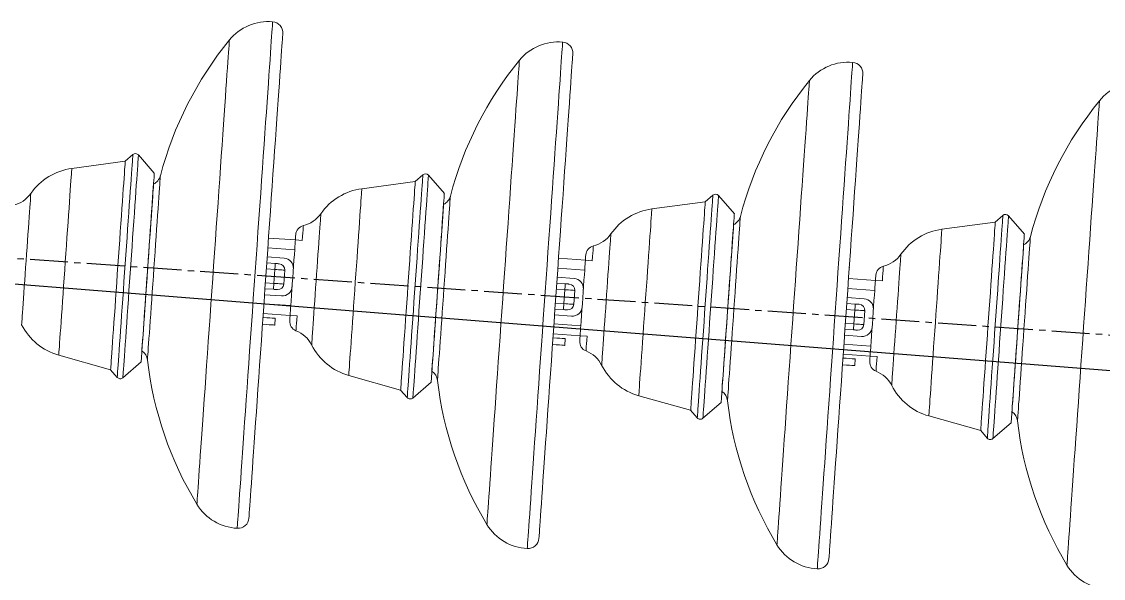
# Model space of a CAD drawing. Header units: millimetres. Extents: x 1587714 to 3094800, y -694377 to -413614.
# Drawn here: x 2058116 to 2058659, y -551107 to -550827 of the extents above; entities that cross this region are included whole.
import ezdxf

# ---------------------------------------------------------------- set-up
doc = ezdxf.new("R2010")
doc.units = ezdxf.units.MM
doc.linetypes.add('CENTER2', pattern=[28.575, 19.05, -3.175, 3.175, -3.175])
doc.layers.add('0_EJES', color=1, linetype='CENTER2')
doc.layers.add('M0_EQUIPOS', color=7, linetype='Continuous')

# ---------------------------------------------------------------- blocks, each defined once
blk = doc.blocks.new('poste doble terminal TM1')
at = {"layer": '0_EJES'}
blk.add_line((248, 7833), (1435.12, 7749.99), dxfattribs=at)
at = {"layer": 'M0_EQUIPOS', "color": 160, "linetype": 'Continuous', "lineweight": 15}
for p, q in [((784.22, 7851.73), (780.39, 7848.4)), ((795, 7842.37), (787.04, 7851.53)), ((780.39, 7848.4), (753.58, 7844.78)), ((929.86, 7841.54), (926.03, 7838.22)), ((940.65, 7832.18), (932.68, 7841.35)), ((926.03, 7838.22), (899.22, 7834.6)), ((1075.5, 7831.36), (1071.68, 7828.03)), ((1086.29, 7822), (1078.33, 7831.16)), ((1071.68, 7828.03), (1044.86, 7824.41)), ((1217.32, 7817.85), (1190.51, 7814.23)), ((1221.15, 7821.17), (1217.32, 7817.85)), ((1231.94, 7811.81), (1223.97, 7820.98)), ((852.72, 7814.8), (852.7, 7814.8)), ((852.72, 7814.8), (852.75, 7815.5)), ((852.35, 7809.81), (865.84, 7808.87)), ((869.32, 7808.62), (865.84, 7808.87)), ((865.49, 7803.88), (852, 7804.82)), ((865.49, 7803.88), (865.32, 7801.52)), ((998.36, 7804.61), (998.35, 7804.61)), ((998.36, 7804.61), (998.39, 7805.31)), ((851.48, 7797.32), (855.74, 7797.02)), ((851.69, 7800.31), (860.19, 7799.71)), ((998, 7799.63), (1011.48, 7798.68)), ((1014.97, 7798.44), (1011.48, 7798.68)), ((855.53, 7794.03), (851.27, 7794.32)), ((855.53, 7794.03), (855.04, 7787.04)), ((860.52, 7793.68), (860.03, 7786.69)), ((997.33, 7790.12), (1005.83, 7789.53)), ((1011.13, 7793.7), (997.65, 7794.64)), ((1011.13, 7793.7), (1010.97, 7791.33)), ((1144.01, 7794.43), (1143.99, 7794.43)), ((1144.01, 7794.43), (1144.04, 7795.13)), ((850.78, 7787.34), (855.04, 7787.04)), ((997.12, 7787.13), (1001.38, 7786.83)), ((1143.64, 7789.44), (1157.13, 7788.5)), ((1160.61, 7788.26), (1157.13, 7788.5)), ((850.36, 7781.36), (858.86, 7780.76)), ((854.83, 7784.05), (850.57, 7784.35)), ((1001.17, 7783.84), (996.91, 7784.14)), ((1001.17, 7783.84), (1000.68, 7776.86)), ((1006.16, 7783.49), (1005.67, 7776.51)), ((1142.98, 7779.94), (1151.48, 7779.35)), ((1156.78, 7783.51), (1143.29, 7784.45)), ((1156.78, 7783.51), (1156.61, 7781.15)), ((850.05, 7776.84), (863.53, 7775.9)), ((863.53, 7775.9), (863.7, 7778.26)), ((1000.48, 7773.87), (996.22, 7774.16)), ((996.43, 7777.16), (1000.68, 7776.86)), ((1146.82, 7773.66), (1142.56, 7773.96)), ((1142.77, 7776.95), (1147.03, 7776.65)), ((863.18, 7770.91), (849.7, 7771.85)), ((855.49, 7766.08), (855.72, 7769.48)), ((863.18, 7770.91), (866.67, 7770.67)), ((996.01, 7771.17), (1004.51, 7770.58)), ((1146.82, 7773.66), (1146.33, 7766.67)), ((1151.8, 7773.31), (1151.32, 7766.33)), ((995.69, 7766.66), (1009.18, 7765.71)), ((1009.18, 7765.71), (1009.34, 7768.08)), ((1146.12, 7763.68), (1141.86, 7763.98)), ((1142.07, 7766.97), (1146.33, 7766.67)), ((1008.83, 7760.73), (995.34, 7761.67)), ((1001.13, 7755.9), (1001.37, 7759.29)), ((1008.83, 7760.73), (1012.31, 7760.48)), ((1141.65, 7760.99), (1150.15, 7760.39)), ((1154.82, 7755.53), (1154.99, 7757.89)), ((1141.34, 7756.47), (1154.82, 7755.53)), ((747.02, 7750.97), (773.06, 7743.66)), ((779.21, 7739.63), (788.38, 7747.6)), ((1154.47, 7750.54), (1140.99, 7751.49)), ((1146.77, 7745.71), (1147.01, 7749.11)), ((1154.47, 7750.54), (1157.96, 7750.3)), ((773.06, 7743.66), (776.39, 7739.83)), ((892.66, 7740.78), (918.71, 7733.47)), ((924.86, 7729.45), (934.02, 7737.41)), ((918.71, 7733.47), (922.04, 7729.64)), ((1038.3, 7730.6), (1064.35, 7723.29)), ((1070.5, 7719.26), (1079.66, 7727.23)), ((1064.35, 7723.29), (1067.68, 7719.46)), ((1183.95, 7720.42), (1210, 7713.1)), ((1216.15, 7709.08), (1225.31, 7717.04)), ((1210, 7713.1), (1213.32, 7709.28))]:
    blk.add_line(p, q, dxfattribs=at)
at = {"layer": 'M0_EQUIPOS', "color": 160, "linetype": 'Continuous', "lineweight": 15, "flags": 128}
for points in [[(836.64, 7664.01), (836.65, 7664.19), (836.69, 7664.72), (836.75, 7665.61), (836.84, 7666.84), (836.95, 7668.42), (837.08, 7670.35), (837.24, 7672.6), (837.42, 7675.19), (837.63, 7678.11), (837.85, 7681.34), (838.1, 7684.87), (838.37, 7688.7), (838.66, 7692.82), (838.96, 7697.21), (839.29, 7701.87), (839.63, 7706.77), (839.99, 7711.91), (840.37, 7717.27), (840.76, 7722.83), (841.16, 7728.59), (841.57, 7734.52), (842, 7740.61), (842.43, 7746.84), (842.88, 7753.19), (843.33, 7759.65), (843.79, 7766.19), (844.25, 7772.81), (844.72, 7779.48), (845.18, 7786.18), (845.65, 7792.9), (846.12, 7799.61), (846.59, 7806.29), (847.06, 7812.94), (847.52, 7819.52), (847.97, 7826.03), (848.42, 7832.43), (848.86, 7838.73), (849.29, 7844.89), (849.71, 7850.9), (850.12, 7856.75), (850.52, 7862.41), (850.9, 7867.87), (851.26, 7873.12), (851.62, 7878.14), (851.95, 7882.92), (852.27, 7887.45), (852.56, 7891.7), (852.84, 7895.68), (853.1, 7899.36), (853.34, 7902.75), (853.55, 7905.82), (853.74, 7908.57), (853.91, 7911), (854.06, 7913.09), (854.18, 7914.84), (854.28, 7916.25), (854.35, 7917.31), (854.4, 7918.02), (854.43, 7918.37), (854.43, 7918.42)], [(842.51, 7669.12), (842.53, 7669.3), (842.56, 7669.83), (842.63, 7670.72), (842.71, 7671.96), (842.82, 7673.55), (842.96, 7675.49), (843.12, 7677.76), (843.3, 7680.37), (843.51, 7683.3), (843.73, 7686.54), (843.98, 7690.09), (844.25, 7693.94), (844.54, 7698.07), (844.85, 7702.47), (845.17, 7707.13), (845.52, 7712.04), (845.87, 7717.17), (846.25, 7722.53), (846.64, 7728.08), (847.04, 7733.82), (847.45, 7739.73), (847.87, 7745.78), (848.31, 7751.97), (848.75, 7758.27), (849.2, 7764.67), (849.65, 7771.14), (850.1, 7777.67), (850.56, 7784.24), (851.03, 7790.83), (851.49, 7797.42), (851.95, 7803.99), (852.4, 7810.52), (852.85, 7817), (853.3, 7823.39), (853.74, 7829.7), (854.18, 7835.88), (854.6, 7841.94), (855.01, 7847.84), (855.41, 7853.58), (855.8, 7859.14), (856.18, 7864.49), (856.54, 7869.63), (856.88, 7874.54), (857.2, 7879.2), (857.51, 7883.6), (857.8, 7887.73), (858.07, 7891.57), (858.32, 7895.12), (858.54, 7898.37), (858.75, 7901.3), (858.93, 7903.9), (859.09, 7906.18), (859.23, 7908.11), (859.34, 7909.7), (859.42, 7910.94), (859.49, 7911.83), (859.52, 7912.37), (859.54, 7912.55)], [(816.4, 7676.06), (816.41, 7676.23), (816.44, 7676.76), (816.51, 7677.65), (816.59, 7678.88), (816.7, 7680.46), (816.84, 7682.37), (816.99, 7684.63), (817.18, 7687.21), (817.38, 7690.11), (817.6, 7693.33), (817.85, 7696.84), (818.11, 7700.65), (818.4, 7704.73), (818.71, 7709.09), (819.03, 7713.69), (819.37, 7718.54), (819.72, 7723.61), (820.09, 7728.89), (820.47, 7734.37), (820.87, 7740.02), (821.27, 7745.84), (821.69, 7751.79), (822.12, 7757.87), (822.55, 7764.05), (822.99, 7770.32), (823.43, 7776.66), (823.88, 7783.05), (824.33, 7789.47), (824.78, 7795.9), (825.22, 7802.31), (825.67, 7808.7), (826.11, 7815.04), (826.55, 7821.31), (826.99, 7827.5), (827.41, 7833.58), (827.83, 7839.53), (828.23, 7845.35), (828.63, 7851), (829.01, 7856.47), (829.38, 7861.76), (829.74, 7866.83), (830.07, 7871.67), (830.4, 7876.28), (830.7, 7880.63), (830.99, 7884.72), (831.25, 7888.53), (831.5, 7892.04), (831.72, 7895.25), (831.93, 7898.16), (832.11, 7900.74), (832.26, 7902.99), (832.4, 7904.91), (832.51, 7906.49), (832.59, 7907.72), (832.66, 7908.6), (832.69, 7909.13), (832.71, 7909.31), (832.71, 7909.31)], [(982.29, 7653.83), (982.3, 7654.01), (982.34, 7654.54), (982.4, 7655.42), (982.48, 7656.66), (982.59, 7658.24), (982.73, 7660.16), (982.89, 7662.42), (983.07, 7665.01), (983.27, 7667.92), (983.5, 7671.15), (983.75, 7674.69), (984.01, 7678.52), (984.3, 7682.64), (984.61, 7687.03), (984.93, 7691.68), (985.28, 7696.59), (985.64, 7701.72), (986.01, 7707.08), (986.4, 7712.65), (986.8, 7718.4), (987.22, 7724.33), (987.64, 7730.42), (988.08, 7736.65), (988.52, 7743), (988.97, 7749.46), (989.43, 7756.01), (989.89, 7762.63), (990.36, 7769.3), (990.83, 7776), (991.3, 7782.71), (991.77, 7789.42), (992.24, 7796.11), (992.7, 7802.75), (993.16, 7809.34), (993.62, 7815.84), (994.06, 7822.25), (994.5, 7828.54), (994.93, 7834.7), (995.35, 7840.72), (995.76, 7846.56), (996.16, 7852.22), (996.54, 7857.69), (996.91, 7862.94), (997.26, 7867.96), (997.59, 7872.74), (997.91, 7877.26), (998.21, 7881.52), (998.49, 7885.5), (998.74, 7889.18), (998.98, 7892.56), (999.2, 7895.64), (999.39, 7898.39), (999.56, 7900.81), (999.7, 7902.91), (999.83, 7904.66), (999.92, 7906.07), (1000, 7907.13), (1000.05, 7907.83), (1000.07, 7908.19), (1000.08, 7908.23)], [(962.04, 7665.87), (962.05, 7666.05), (962.09, 7666.58), (962.15, 7667.46), (962.24, 7668.69), (962.35, 7670.27), (962.48, 7672.19), (962.64, 7674.44), (962.82, 7677.03), (963.02, 7679.93), (963.25, 7683.14), (963.49, 7686.66), (963.76, 7690.46), (964.05, 7694.55), (964.35, 7698.9), (964.67, 7703.51), (965.01, 7708.36), (965.37, 7713.43), (965.73, 7718.71), (966.12, 7724.19), (966.51, 7729.84), (966.92, 7735.65), (967.34, 7741.61), (967.76, 7747.68), (968.19, 7753.87), (968.63, 7760.14), (969.07, 7766.48), (969.52, 7772.87), (969.97, 7779.29), (970.42, 7785.71), (970.87, 7792.13), (971.32, 7798.52), (971.76, 7804.86), (972.2, 7811.13), (972.63, 7817.31), (973.05, 7823.39), (973.47, 7829.35), (973.88, 7835.16), (974.27, 7840.81), (974.66, 7846.29), (975.02, 7851.57), (975.38, 7856.64), (975.72, 7861.49), (976.04, 7866.1), (976.35, 7870.45), (976.63, 7874.54), (976.9, 7878.34), (977.14, 7881.86), (977.37, 7885.07), (977.57, 7887.97), (977.75, 7890.55), (977.91, 7892.81), (978.04, 7894.73), (978.15, 7896.3), (978.24, 7897.54), (978.3, 7898.42), (978.34, 7898.95), (978.35, 7899.13), (978.35, 7899.13)], [(988.16, 7658.93), (988.17, 7659.11), (988.21, 7659.65), (988.27, 7660.54), (988.36, 7661.78), (988.47, 7663.37), (988.6, 7665.3), (988.76, 7667.58), (988.94, 7670.18), (989.15, 7673.11), (989.38, 7676.36), (989.62, 7679.91), (989.89, 7683.75), (990.18, 7687.88), (990.49, 7692.28), (990.82, 7696.94), (991.16, 7701.85), (991.52, 7706.99), (991.89, 7712.34), (992.28, 7717.9), (992.68, 7723.64), (993.1, 7729.54), (993.52, 7735.6), (993.95, 7741.78), (994.39, 7748.09), (994.84, 7754.48), (995.29, 7760.96), (995.75, 7767.49), (996.21, 7774.06), (996.67, 7780.65), (997.13, 7787.24), (997.59, 7793.81), (998.05, 7800.34), (998.5, 7806.81), (998.95, 7813.21), (999.39, 7819.51), (999.82, 7825.7), (1000.24, 7831.75), (1000.66, 7837.66), (1001.06, 7843.4), (1001.45, 7848.95), (1001.82, 7854.31), (1002.18, 7859.44), (1002.52, 7864.35), (1002.85, 7869.01), (1003.16, 7873.41), (1003.45, 7877.54), (1003.71, 7881.39), (1003.96, 7884.94), (1004.19, 7888.18), (1004.39, 7891.11), (1004.58, 7893.72), (1004.74, 7895.99), (1004.87, 7897.93), (1004.98, 7899.52), (1005.07, 7900.76), (1005.13, 7901.65), (1005.17, 7902.18), (1005.18, 7902.36)], [(1127.93, 7643.65), (1127.94, 7643.82), (1127.98, 7644.35), (1128.04, 7645.24), (1128.13, 7646.47), (1128.24, 7648.05), (1128.37, 7649.98), (1128.53, 7652.24), (1128.71, 7654.83), (1128.92, 7657.74), (1129.14, 7660.97), (1129.39, 7664.5), (1129.66, 7668.34), (1129.95, 7672.45), (1130.25, 7676.84), (1130.58, 7681.5), (1130.92, 7686.4), (1131.28, 7691.54), (1131.65, 7696.9), (1132.04, 7702.46), (1132.45, 7708.22), (1132.86, 7714.15), (1133.29, 7720.24), (1133.72, 7726.47), (1134.17, 7732.82), (1134.62, 7739.28), (1135.08, 7745.83), (1135.54, 7752.44), (1136.01, 7759.11), (1136.47, 7765.81), (1136.94, 7772.53), (1137.41, 7779.24), (1137.88, 7785.92), (1138.34, 7792.57), (1138.81, 7799.15), (1139.26, 7805.66), (1139.71, 7812.07), (1140.15, 7818.36), (1140.58, 7824.52), (1141, 7830.53), (1141.41, 7836.38), (1141.8, 7842.04), (1142.19, 7847.5), (1142.55, 7852.75), (1142.9, 7857.78), (1143.24, 7862.56), (1143.55, 7867.08), (1143.85, 7871.33), (1144.13, 7875.31), (1144.39, 7879), (1144.62, 7882.38), (1144.84, 7885.45), (1145.03, 7888.2), (1145.2, 7890.63), (1145.35, 7892.72), (1145.47, 7894.47), (1145.57, 7895.88), (1145.64, 7896.94), (1145.69, 7897.65), (1145.72, 7898), (1145.72, 7898.05)], [(1107.68, 7655.69), (1107.7, 7655.86), (1107.73, 7656.39), (1107.8, 7657.28), (1107.88, 7658.51), (1107.99, 7660.09), (1108.13, 7662.01), (1108.28, 7664.26), (1108.46, 7666.84), (1108.67, 7669.74), (1108.89, 7672.96), (1109.14, 7676.47), (1109.4, 7680.28), (1109.69, 7684.37), (1109.99, 7688.72), (1110.32, 7693.32), (1110.65, 7698.17), (1111.01, 7703.24), (1111.38, 7708.53), (1111.76, 7714), (1112.16, 7719.65), (1112.56, 7725.47), (1112.98, 7731.42), (1113.4, 7737.5), (1113.84, 7743.68), (1114.28, 7749.96), (1114.72, 7756.3), (1115.17, 7762.68), (1115.61, 7769.1), (1116.06, 7775.53), (1116.51, 7781.95), (1116.96, 7788.33), (1117.4, 7794.67), (1117.84, 7800.95), (1118.27, 7807.13), (1118.7, 7813.21), (1119.12, 7819.16), (1119.52, 7824.98), (1119.92, 7830.63), (1120.3, 7836.1), (1120.67, 7841.39), (1121.02, 7846.46), (1121.36, 7851.3), (1121.69, 7855.91), (1121.99, 7860.26), (1122.28, 7864.35), (1122.54, 7868.16), (1122.79, 7871.67), (1123.01, 7874.89), (1123.21, 7877.79), (1123.4, 7880.37), (1123.55, 7882.62), (1123.69, 7884.54), (1123.8, 7886.12), (1123.88, 7887.35), (1123.95, 7888.23), (1123.98, 7888.77), (1123.99, 7888.94), (1123.99, 7888.94)], [(1133.8, 7648.75), (1133.82, 7648.93), (1133.85, 7649.46), (1133.91, 7650.35), (1134, 7651.59), (1134.11, 7653.19), (1134.25, 7655.12), (1134.41, 7657.39), (1134.59, 7660), (1134.79, 7662.93), (1135.02, 7666.17), (1135.27, 7669.72), (1135.54, 7673.57), (1135.83, 7677.7), (1136.13, 7682.1), (1136.46, 7686.76), (1136.8, 7691.67), (1137.16, 7696.8), (1137.54, 7702.16), (1137.93, 7707.71), (1138.33, 7713.45), (1138.74, 7719.36), (1139.16, 7725.41), (1139.6, 7731.6), (1140.04, 7737.9), (1140.48, 7744.3), (1140.94, 7750.77), (1141.39, 7757.3), (1141.85, 7763.87), (1142.31, 7770.46), (1142.77, 7777.05), (1143.23, 7783.62), (1143.69, 7790.15), (1144.14, 7796.63), (1144.59, 7803.03), (1145.03, 7809.33), (1145.46, 7815.51), (1145.89, 7821.57), (1146.3, 7827.48), (1146.7, 7833.21), (1147.09, 7838.77), (1147.46, 7844.12), (1147.82, 7849.26), (1148.17, 7854.17), (1148.49, 7858.83), (1148.8, 7863.23), (1149.09, 7867.36), (1149.36, 7871.21), (1149.61, 7874.76), (1149.83, 7878), (1150.04, 7880.93), (1150.22, 7883.53), (1150.38, 7885.81), (1150.51, 7887.74), (1150.63, 7889.33), (1150.71, 7890.57), (1150.77, 7891.46), (1150.81, 7892), (1150.82, 7892.18)], [(1253.33, 7645.5), (1253.34, 7645.68), (1253.38, 7646.21), (1253.44, 7647.09), (1253.53, 7648.33), (1253.64, 7649.9), (1253.77, 7651.82), (1253.93, 7654.08), (1254.11, 7656.66), (1254.31, 7659.56), (1254.54, 7662.77), (1254.78, 7666.29), (1255.05, 7670.09), (1255.33, 7674.18), (1255.64, 7678.53), (1255.96, 7683.14), (1256.3, 7687.99), (1256.65, 7693.06), (1257.02, 7698.34), (1257.41, 7703.82), (1257.8, 7709.47), (1258.21, 7715.28), (1258.62, 7721.24), (1259.05, 7727.31), (1259.48, 7733.5), (1259.92, 7739.77), (1260.36, 7746.11), (1260.81, 7752.5), (1261.26, 7758.92), (1261.71, 7765.34), (1262.16, 7771.76), (1262.6, 7778.15), (1263.05, 7784.49), (1263.49, 7790.76), (1263.92, 7796.95), (1264.34, 7803.02), (1264.76, 7808.98), (1265.17, 7814.79), (1265.56, 7820.44), (1265.94, 7825.92), (1266.31, 7831.2), (1266.67, 7836.27), (1267.01, 7841.12), (1267.33, 7845.73), (1267.63, 7850.08), (1267.92, 7854.17), (1268.19, 7857.97), (1268.43, 7861.49), (1268.66, 7864.7), (1268.86, 7867.6), (1269.04, 7870.19), (1269.2, 7872.44), (1269.33, 7874.36), (1269.44, 7875.94), (1269.53, 7877.17), (1269.59, 7878.05), (1269.63, 7878.58), (1269.64, 7878.76), (1269.64, 7878.76)], [(776.39, 7739.83), (776.4, 7740.01), (776.44, 7740.53), (776.5, 7741.41), (776.59, 7742.64), (776.7, 7744.19), (776.83, 7746.08), (776.98, 7748.28), (777.16, 7750.78), (777.35, 7753.56), (777.56, 7756.61), (777.8, 7759.91), (778.04, 7763.43), (778.3, 7767.16), (778.58, 7771.07), (778.86, 7775.14), (779.15, 7779.34), (779.45, 7783.64), (779.76, 7788.02), (780.07, 7792.44), (780.38, 7796.89), (780.69, 7801.33), (781, 7805.74), (781.3, 7810.08), (781.6, 7814.33), (781.89, 7818.47), (782.17, 7822.46), (782.44, 7826.28), (782.69, 7829.91), (782.93, 7833.33), (783.15, 7836.5), (783.36, 7839.42), (783.54, 7842.06), (783.7, 7844.42), (783.85, 7846.46), (783.97, 7848.18), (784.06, 7849.57), (784.14, 7850.62), (784.19, 7851.33), (784.21, 7851.68), (784.22, 7851.73)], [(779.21, 7739.63), (779.22, 7739.81), (779.26, 7740.34), (779.32, 7741.22), (779.41, 7742.44), (779.52, 7744), (779.65, 7745.88), (779.8, 7748.08), (779.98, 7750.58), (780.17, 7753.36), (780.39, 7756.41), (780.62, 7759.71), (780.86, 7763.24), (781.12, 7766.97), (781.4, 7770.88), (781.68, 7774.94), (781.98, 7779.14), (782.28, 7783.44), (782.58, 7787.82), (782.89, 7792.24), (783.2, 7796.69), (783.51, 7801.13), (783.82, 7805.54), (784.12, 7809.88), (784.42, 7814.13), (784.71, 7818.27), (784.99, 7822.26), (785.26, 7826.08), (785.51, 7829.71), (785.75, 7833.13), (785.97, 7836.3), (786.18, 7839.22), (786.36, 7841.87), (786.53, 7844.22), (786.67, 7846.26), (786.79, 7847.98), (786.89, 7849.38), (786.96, 7850.43), (787.01, 7851.13), (787.03, 7851.49), (787.04, 7851.53)], [(747.02, 7750.97), (747.03, 7751.15), (747.06, 7751.68), (747.13, 7752.57), (747.21, 7753.8), (747.32, 7755.36), (747.45, 7757.25), (747.61, 7759.45), (747.78, 7761.94), (747.98, 7764.71), (748.19, 7767.72), (748.41, 7770.97), (748.66, 7774.42), (748.91, 7778.05), (749.17, 7781.83), (749.45, 7785.74), (749.73, 7789.73), (750.01, 7793.79), (750.3, 7797.88), (750.58, 7801.96), (750.86, 7806.02), (751.14, 7810.02), (751.42, 7813.92), (751.68, 7817.7), (751.94, 7821.33), (752.18, 7824.78), (752.4, 7828.03), (752.61, 7831.04), (752.81, 7833.81), (752.98, 7836.3), (753.14, 7838.5), (753.27, 7840.39), (753.38, 7841.95), (753.46, 7843.19), (753.53, 7844.07), (753.56, 7844.6), (753.58, 7844.78), (753.58, 7844.78)], [(773.06, 7743.66), (773.08, 7743.83), (773.11, 7744.37), (773.18, 7745.26), (773.26, 7746.49), (773.37, 7748.07), (773.51, 7749.97), (773.66, 7752.18), (773.84, 7754.7), (774.03, 7757.5), (774.25, 7760.56), (774.48, 7763.86), (774.72, 7767.38), (774.98, 7771.1), (775.26, 7774.99), (775.54, 7779.02), (775.83, 7783.17), (776.12, 7787.41), (776.42, 7791.7), (776.73, 7796.03), (777.03, 7800.35), (777.33, 7804.65), (777.63, 7808.88), (777.92, 7813.03), (778.2, 7817.07), (778.47, 7820.95), (778.73, 7824.67), (778.98, 7828.2), (779.21, 7831.5), (779.42, 7834.56), (779.62, 7837.36), (779.79, 7839.87), (779.95, 7842.09), (780.08, 7843.99), (780.19, 7845.56), (780.28, 7846.8), (780.34, 7847.69), (780.38, 7848.22), (780.39, 7848.4)], [(788.38, 7747.6), (788.39, 7747.77), (788.43, 7748.3), (788.49, 7749.17), (788.57, 7750.38), (788.68, 7751.92), (788.81, 7753.78), (788.96, 7755.94), (789.13, 7758.39), (789.32, 7761.12), (789.53, 7764.09), (789.75, 7767.29), (789.99, 7770.7), (790.24, 7774.29), (790.5, 7778.03), (790.77, 7781.9), (791.05, 7785.86), (791.33, 7789.89), (791.62, 7793.96), (791.9, 7798.04), (792.19, 7802.09), (792.47, 7806.09), (792.74, 7810.01), (793.01, 7813.82), (793.26, 7817.49), (793.51, 7820.99), (793.74, 7824.3), (793.96, 7827.39), (794.16, 7830.24), (794.34, 7832.83), (794.5, 7835.14), (794.64, 7837.16), (794.76, 7838.86), (794.85, 7840.23), (794.93, 7841.27), (794.98, 7841.97), (795, 7842.32), (795, 7842.37)], [(791.55, 7748.46), (791.57, 7748.64), (791.6, 7749.17), (791.66, 7750.04), (791.75, 7751.26), (791.86, 7752.8), (791.99, 7754.67), (792.14, 7756.84), (792.31, 7759.3), (792.5, 7762.02), (792.71, 7765), (792.93, 7768.21), (793.17, 7771.61), (793.42, 7775.2), (793.68, 7778.93), (793.95, 7782.78), (794.23, 7786.72), (794.51, 7790.73), (794.79, 7794.76), (795.07, 7798.8), (795.35, 7802.8), (795.63, 7806.75), (795.9, 7810.6), (796.16, 7814.33), (796.41, 7817.91), (796.65, 7821.32), (796.87, 7824.53), (797.08, 7827.5), (797.27, 7830.23), (797.44, 7832.69), (797.59, 7834.86), (797.72, 7836.73), (797.83, 7838.27), (797.92, 7839.49), (797.98, 7840.36), (798.02, 7840.89), (798.03, 7841.07)], [(922.04, 7729.64), (922.05, 7729.82), (922.08, 7730.35), (922.15, 7731.23), (922.23, 7732.45), (922.34, 7734.01), (922.47, 7735.89), (922.63, 7738.09), (922.8, 7740.59), (923, 7743.38), (923.21, 7746.43), (923.44, 7749.72), (923.69, 7753.25), (923.95, 7756.98), (924.22, 7760.89), (924.5, 7764.96), (924.8, 7769.15), (925.1, 7773.45), (925.4, 7777.83), (925.71, 7782.26), (926.03, 7786.71), (926.34, 7791.15), (926.64, 7795.55), (926.95, 7799.9), (927.24, 7804.15), (927.53, 7808.28), (927.81, 7812.27), (928.08, 7816.1), (928.33, 7819.73), (928.57, 7823.14), (928.8, 7826.32), (929, 7829.24), (929.18, 7831.88), (929.35, 7834.23), (929.49, 7836.27), (929.61, 7838), (929.71, 7839.39), (929.78, 7840.44), (929.83, 7841.14), (929.86, 7841.5), (929.86, 7841.54)], [(924.86, 7729.45), (924.87, 7729.62), (924.91, 7730.15), (924.97, 7731.03), (925.05, 7732.25), (925.16, 7733.81), (925.29, 7735.7), (925.45, 7737.9), (925.62, 7740.4), (925.82, 7743.18), (926.03, 7746.23), (926.26, 7749.53), (926.51, 7753.05), (926.77, 7756.78), (927.04, 7760.69), (927.33, 7764.76), (927.62, 7768.95), (927.92, 7773.26), (928.23, 7777.63), (928.54, 7782.06), (928.85, 7786.51), (929.16, 7790.95), (929.47, 7795.35), (929.77, 7799.7), (930.07, 7803.95), (930.36, 7808.09), (930.63, 7812.08), (930.9, 7815.9), (931.16, 7819.53), (931.39, 7822.94), (931.62, 7826.12), (931.82, 7829.04), (932.01, 7831.68), (932.17, 7834.03), (932.31, 7836.08), (932.43, 7837.8), (932.53, 7839.19), (932.6, 7840.24), (932.65, 7840.95), (932.68, 7841.3), (932.68, 7841.35)], [(788.76, 7753.08), (788.77, 7753.26), (788.81, 7753.79), (788.87, 7754.68), (788.96, 7755.91), (789.07, 7757.47), (789.2, 7759.36), (789.35, 7761.54), (789.53, 7764.01), (789.72, 7766.75), (789.93, 7769.73), (790.15, 7772.92), (790.38, 7776.3), (790.63, 7779.84), (790.89, 7783.51), (791.15, 7787.28), (791.42, 7791.12), (791.69, 7794.98), (791.96, 7798.85), (792.23, 7802.68), (792.49, 7806.45), (792.75, 7810.12), (793, 7813.66), (793.23, 7817.04), (793.46, 7820.23), (793.67, 7823.21), (793.86, 7825.95), (794.03, 7828.42), (794.18, 7830.61), (794.31, 7832.49), (794.42, 7834.05), (794.51, 7835.28), (794.57, 7836.17), (794.61, 7836.7), (794.62, 7836.88), (794.62, 7836.88)], [(892.66, 7740.78), (892.67, 7740.96), (892.71, 7741.5), (892.77, 7742.38), (892.86, 7743.61), (892.97, 7745.18), (893.1, 7747.07), (893.25, 7749.27), (893.43, 7751.76), (893.62, 7754.52), (893.83, 7757.54), (894.06, 7760.79), (894.3, 7764.24), (894.55, 7767.87), (894.82, 7771.65), (895.09, 7775.55), (895.37, 7779.55), (895.65, 7783.6), (895.94, 7787.69), (896.23, 7791.78), (896.51, 7795.84), (896.79, 7799.83), (897.06, 7803.73), (897.33, 7807.51), (897.58, 7811.15), (897.82, 7814.6), (898.05, 7817.84), (898.26, 7820.86), (898.45, 7823.62), (898.63, 7826.12), (898.78, 7828.31), (898.91, 7830.2), (899.02, 7831.77), (899.11, 7833), (899.17, 7833.89), (899.21, 7834.42), (899.22, 7834.6), (899.22, 7834.6)], [(918.71, 7733.47), (918.72, 7733.65), (918.76, 7734.19), (918.82, 7735.07), (918.91, 7736.31), (919.02, 7737.88), (919.15, 7739.78), (919.3, 7742), (919.48, 7744.51), (919.68, 7747.31), (919.89, 7750.37), (920.12, 7753.68), (920.37, 7757.2), (920.63, 7760.92), (920.9, 7764.81), (921.18, 7768.84), (921.47, 7772.99), (921.77, 7777.22), (922.07, 7781.52), (922.37, 7785.84), (922.67, 7790.17), (922.97, 7794.46), (923.27, 7798.7), (923.56, 7802.85), (923.84, 7806.88), (924.11, 7810.77), (924.37, 7814.49), (924.62, 7818.01), (924.85, 7821.31), (925.06, 7824.37), (925.26, 7827.17), (925.44, 7829.69), (925.59, 7831.9), (925.72, 7833.8), (925.83, 7835.38), (925.92, 7836.61), (925.98, 7837.5), (926.02, 7838.04), (926.03, 7838.22)], [(728.37, 7766.28), (728.38, 7766.46), (728.42, 7766.98), (728.48, 7767.84), (728.56, 7769.04), (728.67, 7770.56), (728.8, 7772.38), (728.94, 7774.49), (729.11, 7776.85), (729.29, 7779.46), (729.49, 7782.28), (729.7, 7785.27), (729.92, 7788.42), (730.15, 7791.68), (730.38, 7795.02), (730.62, 7798.4), (730.85, 7801.79), (731.09, 7805.16), (731.32, 7808.46), (731.54, 7811.67), (731.76, 7814.74), (731.96, 7817.65), (732.15, 7820.37), (732.33, 7822.86), (732.48, 7825.1), (732.62, 7827.07), (732.74, 7828.74), (732.83, 7830.1), (732.9, 7831.13), (732.95, 7831.82), (732.98, 7832.17), (732.98, 7832.22)], [(934.02, 7737.41), (934.03, 7737.59), (934.07, 7738.11), (934.13, 7738.98), (934.21, 7740.19), (934.32, 7741.73), (934.45, 7743.59), (934.6, 7745.76), (934.78, 7748.21), (934.97, 7750.93), (935.17, 7753.91), (935.4, 7757.11), (935.64, 7760.52), (935.89, 7764.11), (936.15, 7767.85), (936.42, 7771.71), (936.7, 7775.68), (936.98, 7779.71), (937.26, 7783.78), (937.55, 7787.85), (937.83, 7791.91), (938.11, 7795.91), (938.38, 7799.83), (938.65, 7803.63), (938.91, 7807.3), (939.15, 7810.8), (939.38, 7814.11), (939.6, 7817.2), (939.8, 7820.06), (939.98, 7822.65), (940.14, 7824.96), (940.28, 7826.97), (940.4, 7828.67), (940.5, 7830.05), (940.57, 7831.09), (940.62, 7831.79), (940.64, 7832.14), (940.65, 7832.18)], [(937.2, 7738.28), (937.21, 7738.46), (937.25, 7738.98), (937.31, 7739.86), (937.39, 7741.07), (937.5, 7742.62), (937.63, 7744.48), (937.78, 7746.65), (937.95, 7749.11), (938.15, 7751.84), (938.35, 7754.82), (938.58, 7758.02), (938.82, 7761.43), (939.07, 7765.01), (939.33, 7768.74), (939.6, 7772.6), (939.87, 7776.54), (940.15, 7780.54), (940.43, 7784.58), (940.72, 7788.62), (941, 7792.62), (941.27, 7796.56), (941.54, 7800.42), (941.8, 7804.15), (942.05, 7807.73), (942.29, 7811.14), (942.52, 7814.34), (942.72, 7817.32), (942.92, 7820.05), (943.09, 7822.51), (943.24, 7824.68), (943.37, 7826.54), (943.48, 7828.09), (943.56, 7829.3), (943.62, 7830.18), (943.66, 7830.71), (943.67, 7830.88)], [(1067.68, 7719.46), (1067.69, 7719.64), (1067.73, 7720.17), (1067.79, 7721.04), (1067.88, 7722.27), (1067.98, 7723.83), (1068.12, 7725.71), (1068.27, 7727.91), (1068.45, 7730.41), (1068.64, 7733.19), (1068.85, 7736.24), (1069.08, 7739.54), (1069.33, 7743.06), (1069.59, 7746.79), (1069.86, 7750.7), (1070.15, 7754.77), (1070.44, 7758.97), (1070.74, 7763.27), (1071.05, 7767.65), (1071.36, 7772.07), (1071.67, 7776.52), (1071.98, 7780.96), (1072.29, 7785.37), (1072.59, 7789.71), (1072.89, 7793.96), (1073.18, 7798.1), (1073.46, 7802.09), (1073.72, 7805.91), (1073.98, 7809.54), (1074.22, 7812.96), (1074.44, 7816.13), (1074.64, 7819.05), (1074.83, 7821.7), (1074.99, 7824.05), (1075.14, 7826.09), (1075.26, 7827.81), (1075.35, 7829.2), (1075.43, 7830.26), (1075.48, 7830.96), (1075.5, 7831.31), (1075.5, 7831.36)], [(1070.5, 7719.26), (1070.51, 7719.44), (1070.55, 7719.97), (1070.61, 7720.85), (1070.7, 7722.07), (1070.81, 7723.63), (1070.94, 7725.51), (1071.09, 7727.71), (1071.27, 7730.21), (1071.46, 7732.99), (1071.67, 7736.04), (1071.91, 7739.34), (1072.15, 7742.87), (1072.41, 7746.6), (1072.69, 7750.51), (1072.97, 7754.57), (1073.26, 7758.77), (1073.56, 7763.07), (1073.87, 7767.45), (1074.18, 7771.88), (1074.49, 7776.32), (1074.8, 7780.76), (1075.11, 7785.17), (1075.41, 7789.51), (1075.71, 7793.77), (1076, 7797.9), (1076.28, 7801.89), (1076.55, 7805.71), (1076.8, 7809.35), (1077.04, 7812.76), (1077.26, 7815.94), (1077.47, 7818.86), (1077.65, 7821.5), (1077.81, 7823.85), (1077.96, 7825.89), (1078.08, 7827.62), (1078.18, 7829.01), (1078.25, 7830.06), (1078.3, 7830.76), (1078.32, 7831.12), (1078.33, 7831.16)], [(934.41, 7742.89), (934.42, 7743.07), (934.46, 7743.61), (934.52, 7744.49), (934.6, 7745.72), (934.71, 7747.29), (934.84, 7749.17), (935, 7751.36), (935.17, 7753.83), (935.36, 7756.57), (935.57, 7759.55), (935.79, 7762.74), (936.03, 7766.12), (936.28, 7769.66), (936.53, 7773.33), (936.8, 7777.1), (937.07, 7780.93), (937.34, 7784.8), (937.61, 7788.66), (937.87, 7792.5), (938.14, 7796.26), (938.39, 7799.93), (938.64, 7803.47), (938.88, 7806.86), (939.1, 7810.05), (939.31, 7813.03), (939.5, 7815.76), (939.67, 7818.24), (939.83, 7820.42), (939.96, 7822.31), (940.07, 7823.87), (940.15, 7825.1), (940.22, 7825.99), (940.25, 7826.52), (940.27, 7826.7), (940.27, 7826.7)], [(1038.3, 7730.6), (1038.32, 7730.78), (1038.35, 7731.31), (1038.42, 7732.2), (1038.5, 7733.43), (1038.61, 7734.99), (1038.74, 7736.88), (1038.9, 7739.08), (1039.07, 7741.57), (1039.26, 7744.34), (1039.48, 7747.36), (1039.7, 7750.6), (1039.94, 7754.05), (1040.2, 7757.68), (1040.46, 7761.46), (1040.73, 7765.37), (1041.01, 7769.36), (1041.3, 7773.42), (1041.58, 7777.51), (1041.87, 7781.59), (1042.15, 7785.65), (1042.43, 7789.65), (1042.71, 7793.55), (1042.97, 7797.33), (1043.22, 7800.96), (1043.47, 7804.41), (1043.69, 7807.66), (1043.9, 7810.68), (1044.1, 7813.44), (1044.27, 7815.93), (1044.42, 7818.13), (1044.56, 7820.02), (1044.67, 7821.59), (1044.75, 7822.82), (1044.81, 7823.7), (1044.85, 7824.24), (1044.86, 7824.41), (1044.86, 7824.41)], [(1064.35, 7723.29), (1064.37, 7723.47), (1064.4, 7724), (1064.46, 7724.89), (1064.55, 7726.12), (1064.66, 7727.7), (1064.79, 7729.6), (1064.95, 7731.82), (1065.12, 7734.33), (1065.32, 7737.13), (1065.53, 7740.19), (1065.77, 7743.49), (1066.01, 7747.01), (1066.27, 7750.73), (1066.54, 7754.62), (1066.83, 7758.65), (1067.12, 7762.8), (1067.41, 7767.04), (1067.71, 7771.33), (1068.01, 7775.66), (1068.32, 7779.98), (1068.62, 7784.28), (1068.91, 7788.52), (1069.2, 7792.66), (1069.49, 7796.7), (1069.76, 7800.59), (1070.02, 7804.3), (1070.26, 7807.83), (1070.5, 7811.13), (1070.71, 7814.19), (1070.9, 7816.99), (1071.08, 7819.5), (1071.24, 7821.72), (1071.37, 7823.62), (1071.48, 7825.19), (1071.57, 7826.43), (1071.63, 7827.32), (1071.66, 7827.85), (1071.68, 7828.03)], [(874.01, 7756.1), (874.03, 7756.27), (874.06, 7756.79), (874.12, 7757.66), (874.21, 7758.86), (874.31, 7760.37), (874.44, 7762.19), (874.59, 7764.3), (874.75, 7766.67), (874.94, 7769.28), (875.13, 7772.09), (875.34, 7775.09), (875.56, 7778.23), (875.79, 7781.49), (876.02, 7784.83), (876.26, 7788.21), (876.5, 7791.61), (876.73, 7794.97), (876.96, 7798.28), (877.19, 7801.48), (877.4, 7804.56), (877.61, 7807.47), (877.8, 7810.18), (877.97, 7812.67), (878.13, 7814.91), (878.26, 7816.88), (878.38, 7818.55), (878.48, 7819.91), (878.55, 7820.94), (878.6, 7821.64), (878.62, 7821.99), (878.62, 7822.03)], [(1079.66, 7727.23), (1079.68, 7727.4), (1079.71, 7727.93), (1079.77, 7728.8), (1079.86, 7730.01), (1079.97, 7731.55), (1080.1, 7733.41), (1080.25, 7735.57), (1080.42, 7738.02), (1080.61, 7740.75), (1080.82, 7743.72), (1081.04, 7746.93), (1081.28, 7750.33), (1081.53, 7753.92), (1081.79, 7757.66), (1082.06, 7761.53), (1082.34, 7765.49), (1082.62, 7769.52), (1082.91, 7773.59), (1083.19, 7777.67), (1083.48, 7781.72), (1083.76, 7785.72), (1084.03, 7789.64), (1084.3, 7793.45), (1084.55, 7797.12), (1084.8, 7800.62), (1085.03, 7803.93), (1085.24, 7807.02), (1085.44, 7809.87), (1085.63, 7812.46), (1085.79, 7814.77), (1085.93, 7816.79), (1086.05, 7818.49), (1086.14, 7819.86), (1086.22, 7820.9), (1086.26, 7821.6), (1086.29, 7821.95), (1086.29, 7822)], [(1082.84, 7728.09), (1082.85, 7728.27), (1082.89, 7728.8), (1082.95, 7729.67), (1083.04, 7730.89), (1083.14, 7732.43), (1083.28, 7734.3), (1083.43, 7736.47), (1083.6, 7738.93), (1083.79, 7741.66), (1084, 7744.63), (1084.22, 7747.84), (1084.46, 7751.25), (1084.71, 7754.83), (1084.97, 7758.56), (1085.24, 7762.41), (1085.52, 7766.36), (1085.8, 7770.36), (1086.08, 7774.4), (1086.36, 7778.43), (1086.64, 7782.44), (1086.92, 7786.38), (1087.19, 7790.23), (1087.45, 7793.96), (1087.7, 7797.55), (1087.94, 7800.95), (1088.16, 7804.16), (1088.37, 7807.14), (1088.56, 7809.86), (1088.73, 7812.32), (1088.88, 7814.49), (1089.01, 7816.36), (1089.12, 7817.9), (1089.21, 7819.12), (1089.27, 7819.99), (1089.3, 7820.52), (1089.32, 7820.7)], [(1210, 7713.1), (1210.01, 7713.28), (1210.05, 7713.82), (1210.11, 7714.71), (1210.2, 7715.94), (1210.31, 7717.51), (1210.44, 7719.41), (1210.59, 7721.63), (1210.77, 7724.15), (1210.96, 7726.94), (1211.18, 7730), (1211.41, 7733.31), (1211.66, 7736.83), (1211.92, 7740.55), (1212.19, 7744.44), (1212.47, 7748.47), (1212.76, 7752.62), (1213.06, 7756.85), (1213.36, 7761.15), (1213.66, 7765.47), (1213.96, 7769.8), (1214.26, 7774.09), (1214.56, 7778.33), (1214.85, 7782.48), (1215.13, 7786.51), (1215.4, 7790.4), (1215.66, 7794.12), (1215.91, 7797.64), (1216.14, 7800.95), (1216.35, 7804.01), (1216.55, 7806.8), (1216.73, 7809.32), (1216.88, 7811.53), (1217.01, 7813.44), (1217.12, 7815.01), (1217.21, 7816.24), (1217.27, 7817.13), (1217.31, 7817.67), (1217.32, 7817.85)], [(1213.32, 7709.28), (1213.34, 7709.45), (1213.37, 7709.98), (1213.43, 7710.86), (1213.52, 7712.08), (1213.63, 7713.64), (1213.76, 7715.53), (1213.91, 7717.72), (1214.09, 7720.22), (1214.28, 7723.01), (1214.5, 7726.06), (1214.73, 7729.36), (1214.97, 7732.88), (1215.24, 7736.61), (1215.51, 7740.52), (1215.79, 7744.59), (1216.09, 7748.78), (1216.39, 7753.08), (1216.69, 7757.46), (1217, 7761.89), (1217.31, 7766.34), (1217.62, 7770.78), (1217.93, 7775.18), (1218.24, 7779.53), (1218.53, 7783.78), (1218.82, 7787.91), (1219.1, 7791.91), (1219.37, 7795.73), (1219.62, 7799.36), (1219.86, 7802.77), (1220.08, 7805.95), (1220.29, 7808.87), (1220.47, 7811.51), (1220.64, 7813.86), (1220.78, 7815.91), (1220.9, 7817.63), (1221, 7819.02), (1221.07, 7820.07), (1221.12, 7820.78), (1221.15, 7821.13), (1221.15, 7821.17)], [(1216.15, 7709.08), (1216.16, 7709.25), (1216.19, 7709.78), (1216.26, 7710.66), (1216.34, 7711.89), (1216.45, 7713.44), (1216.58, 7715.33), (1216.74, 7717.53), (1216.91, 7720.03), (1217.11, 7722.81), (1217.32, 7725.86), (1217.55, 7729.16), (1217.8, 7732.68), (1218.06, 7736.41), (1218.33, 7740.32), (1218.61, 7744.39), (1218.91, 7748.59), (1219.21, 7752.89), (1219.51, 7757.26), (1219.82, 7761.69), (1220.14, 7766.14), (1220.45, 7770.58), (1220.75, 7774.99), (1221.06, 7779.33), (1221.36, 7783.58), (1221.64, 7787.72), (1221.92, 7791.71), (1222.19, 7795.53), (1222.44, 7799.16), (1222.68, 7802.57), (1222.91, 7805.75), (1223.11, 7808.67), (1223.29, 7811.31), (1223.46, 7813.67), (1223.6, 7815.71), (1223.72, 7817.43), (1223.82, 7818.82), (1223.89, 7819.87), (1223.94, 7820.58), (1223.97, 7820.93), (1223.97, 7820.98)], [(869.84, 7816.03), (869.84, 7815.98), (869.81, 7815.62), (869.76, 7814.89), (869.68, 7813.81), (869.58, 7812.39), (869.46, 7810.65), (869.32, 7808.62)], [(1019.66, 7745.91), (1019.67, 7746.09), (1019.71, 7746.61), (1019.77, 7747.47), (1019.85, 7748.67), (1019.96, 7750.19), (1020.08, 7752.01), (1020.23, 7754.12), (1020.4, 7756.49), (1020.58, 7759.09), (1020.78, 7761.91), (1020.99, 7764.9), (1021.21, 7768.05), (1021.43, 7771.31), (1021.67, 7774.65), (1021.9, 7778.03), (1022.14, 7781.42), (1022.38, 7784.79), (1022.61, 7788.09), (1022.83, 7791.3), (1023.05, 7794.37), (1023.25, 7797.28), (1023.44, 7800), (1023.61, 7802.49), (1023.77, 7804.73), (1023.91, 7806.7), (1024.03, 7808.37), (1024.12, 7809.73), (1024.19, 7810.76), (1024.24, 7811.45), (1024.27, 7811.8), (1024.27, 7811.85)], [(1080.05, 7732.71), (1080.06, 7732.89), (1080.1, 7733.42), (1080.16, 7734.31), (1080.25, 7735.54), (1080.36, 7737.1), (1080.49, 7738.99), (1080.64, 7741.17), (1080.81, 7743.65), (1081.01, 7746.38), (1081.21, 7749.36), (1081.44, 7752.55), (1081.67, 7755.93), (1081.92, 7759.48), (1082.18, 7763.15), (1082.44, 7766.91), (1082.71, 7770.75), (1082.98, 7774.61), (1083.25, 7778.48), (1083.52, 7782.31), (1083.78, 7786.08), (1084.04, 7789.75), (1084.29, 7793.29), (1084.52, 7796.67), (1084.75, 7799.86), (1084.95, 7802.84), (1085.15, 7805.58), (1085.32, 7808.05), (1085.47, 7810.24), (1085.6, 7812.12), (1085.71, 7813.69), (1085.8, 7814.92), (1085.86, 7815.8), (1085.9, 7816.34), (1085.91, 7816.51), (1085.91, 7816.51)], [(1183.95, 7720.42), (1183.96, 7720.59), (1184, 7721.13), (1184.06, 7722.01), (1184.15, 7723.24), (1184.26, 7724.81), (1184.39, 7726.7), (1184.54, 7728.9), (1184.72, 7731.39), (1184.91, 7734.15), (1185.12, 7737.17), (1185.35, 7740.42), (1185.59, 7743.87), (1185.84, 7747.5), (1186.11, 7751.28), (1186.38, 7755.18), (1186.66, 7759.18), (1186.94, 7763.23), (1187.23, 7767.32), (1187.51, 7771.41), (1187.8, 7775.47), (1188.08, 7779.46), (1188.35, 7783.37), (1188.61, 7787.15), (1188.87, 7790.78), (1189.11, 7794.23), (1189.34, 7797.47), (1189.55, 7800.49), (1189.74, 7803.26), (1189.92, 7805.75), (1190.07, 7807.95), (1190.2, 7809.84), (1190.31, 7811.4), (1190.4, 7812.63), (1190.46, 7813.52), (1190.5, 7814.05), (1190.51, 7814.23), (1190.51, 7814.23)], [(1225.31, 7717.04), (1225.32, 7717.22), (1225.36, 7717.74), (1225.42, 7718.61), (1225.5, 7719.82), (1225.61, 7721.36), (1225.74, 7723.22), (1225.89, 7725.39), (1226.06, 7727.84), (1226.25, 7730.56), (1226.46, 7733.54), (1226.69, 7736.74), (1226.92, 7740.15), (1227.18, 7743.74), (1227.44, 7747.48), (1227.71, 7751.35), (1227.98, 7755.31), (1228.27, 7759.34), (1228.55, 7763.41), (1228.84, 7767.48), (1229.12, 7771.54), (1229.4, 7775.54), (1229.67, 7779.46), (1229.94, 7783.27), (1230.2, 7786.93), (1230.44, 7790.43), (1230.67, 7793.74), (1230.89, 7796.83), (1231.09, 7799.69), (1231.27, 7802.28), (1231.43, 7804.59), (1231.57, 7806.6), (1231.69, 7808.3), (1231.79, 7809.68), (1231.86, 7810.72), (1231.91, 7811.42), (1231.93, 7811.77), (1231.94, 7811.81)], [(865.84, 7808.87), (865.83, 7808.77), (865.81, 7808.49), (865.78, 7808.03), (865.74, 7807.41), (865.68, 7806.65), (865.62, 7805.79), (865.56, 7804.85), (865.49, 7803.88)], [(865.84, 7808.87), (865.92, 7810.01), (865.98, 7810.85), (866.01, 7811.35), (866.02, 7811.52)], [(1225.69, 7722.53), (1225.71, 7722.7), (1225.74, 7723.24), (1225.81, 7724.13), (1225.89, 7725.35), (1226, 7726.92), (1226.13, 7728.8), (1226.29, 7730.99), (1226.46, 7733.46), (1226.65, 7736.2), (1226.86, 7739.18), (1227.08, 7742.37), (1227.32, 7745.75), (1227.57, 7749.29), (1227.82, 7752.96), (1228.09, 7756.73), (1228.35, 7760.56), (1228.62, 7764.43), (1228.89, 7768.29), (1229.16, 7772.13), (1229.43, 7775.89), (1229.68, 7779.56), (1229.93, 7783.11), (1230.17, 7786.49), (1230.39, 7789.68), (1230.6, 7792.66), (1230.79, 7795.39), (1230.96, 7797.87), (1231.12, 7800.05), (1231.25, 7801.94), (1231.36, 7803.5), (1231.44, 7804.73), (1231.5, 7805.62), (1231.54, 7806.15), (1231.55, 7806.33), (1231.55, 7806.33)], [(1228.49, 7717.91), (1228.5, 7718.09), (1228.54, 7718.61), (1228.6, 7719.49), (1228.68, 7720.7), (1228.79, 7722.25), (1228.92, 7724.11), (1229.07, 7726.28), (1229.24, 7728.74), (1229.43, 7731.47), (1229.64, 7734.45), (1229.87, 7737.65), (1230.1, 7741.06), (1230.36, 7744.64), (1230.62, 7748.38), (1230.89, 7752.23), (1231.16, 7756.17), (1231.44, 7760.18), (1231.72, 7764.21), (1232.01, 7768.25), (1232.29, 7772.25), (1232.56, 7776.2), (1232.83, 7780.05), (1233.09, 7783.78), (1233.34, 7787.36), (1233.58, 7790.77), (1233.8, 7793.97), (1234.01, 7796.95), (1234.2, 7799.68), (1234.38, 7802.14), (1234.53, 7804.31), (1234.66, 7806.17), (1234.77, 7807.72), (1234.85, 7808.93), (1234.91, 7809.81), (1234.95, 7810.34), (1234.96, 7810.51)], [(863.7, 7778.26), (863.89, 7781.02), (864.09, 7783.91), (864.3, 7786.88), (864.51, 7789.89), (864.72, 7792.9), (864.93, 7795.87), (865.13, 7798.75), (865.32, 7801.52)], [(1011.48, 7798.68), (1011.56, 7799.83), (1011.62, 7800.66), (1011.66, 7801.17), (1011.67, 7801.33)], [(1015.48, 7805.85), (1015.48, 7805.8), (1015.45, 7805.43), (1015.4, 7804.7), (1015.33, 7803.62), (1015.23, 7802.2), (1015.11, 7800.47), (1014.97, 7798.44)], [(1165.3, 7735.73), (1165.31, 7735.9), (1165.35, 7736.42), (1165.41, 7737.29), (1165.5, 7738.49), (1165.6, 7740), (1165.73, 7741.83), (1165.88, 7743.93), (1166.04, 7746.3), (1166.22, 7748.91), (1166.42, 7751.72), (1166.63, 7754.72), (1166.85, 7757.86), (1167.08, 7761.12), (1167.31, 7764.46), (1167.55, 7767.85), (1167.79, 7771.24), (1168.02, 7774.61), (1168.25, 7777.91), (1168.48, 7781.11), (1168.69, 7784.19), (1168.89, 7787.1), (1169.08, 7789.81), (1169.26, 7792.3), (1169.42, 7794.54), (1169.55, 7796.51), (1169.67, 7798.18), (1169.77, 7799.54), (1169.84, 7800.58), (1169.89, 7801.27), (1169.91, 7801.62), (1169.91, 7801.66)], [(855.74, 7797.02), (855.73, 7796.96), (855.72, 7796.79), (855.7, 7796.51), (855.68, 7796.14), (855.64, 7795.69), (855.61, 7795.17), (855.57, 7794.61), (855.53, 7794.03)], [(855.74, 7797.02), (856.13, 7796.99), (856.5, 7796.97), (856.85, 7796.94), (857.15, 7796.92), (857.4, 7796.9), (857.58, 7796.89), (857.69, 7796.88), (857.73, 7796.88)], [(1011.48, 7798.68), (1011.48, 7798.59), (1011.46, 7798.3), (1011.42, 7797.84), (1011.38, 7797.22), (1011.33, 7796.47), (1011.27, 7795.6), (1011.2, 7794.67), (1011.13, 7793.7)], [(1161.13, 7795.66), (1161.12, 7795.62), (1161.1, 7795.25), (1161.05, 7794.52), (1160.97, 7793.44), (1160.87, 7792.02), (1160.75, 7790.28), (1160.61, 7788.26)], [(860.52, 7793.68), (860.42, 7793.68), (860.14, 7793.7), (859.68, 7793.74), (859.06, 7793.78), (858.3, 7793.83), (857.44, 7793.89), (856.5, 7793.96), (855.53, 7794.03)], [(1009.34, 7768.08), (1009.54, 7770.84), (1009.74, 7773.73), (1009.95, 7776.7), (1010.16, 7779.7), (1010.37, 7782.71), (1010.57, 7785.68), (1010.78, 7788.57), (1010.97, 7791.33)], [(1157.13, 7788.5), (1157.21, 7789.64), (1157.27, 7790.48), (1157.3, 7790.98), (1157.31, 7791.15)], [(855.04, 7787.04), (855, 7786.46), (854.96, 7785.9), (854.92, 7785.38), (854.89, 7784.93), (854.87, 7784.55), (854.85, 7784.28), (854.83, 7784.11), (854.83, 7784.05)], [(855.04, 7787.04), (856.01, 7786.97), (856.95, 7786.91), (857.81, 7786.85), (858.57, 7786.8), (859.19, 7786.75), (859.65, 7786.72), (859.93, 7786.7), (860.03, 7786.69)], [(1001.38, 7786.83), (1001.38, 7786.78), (1001.37, 7786.61), (1001.35, 7786.33), (1001.32, 7785.96), (1001.29, 7785.5), (1001.25, 7784.99), (1001.21, 7784.43), (1001.17, 7783.84)], [(1001.38, 7786.83), (1001.77, 7786.81), (1002.15, 7786.78), (1002.49, 7786.76), (1002.79, 7786.74), (1003.04, 7786.72), (1003.23, 7786.71), (1003.34, 7786.7), (1003.38, 7786.69)], [(1157.13, 7788.5), (1157.12, 7788.4), (1157.1, 7788.12), (1157.07, 7787.66), (1157.03, 7787.04), (1156.97, 7786.28), (1156.91, 7785.42), (1156.85, 7784.48), (1156.78, 7783.51)], [(856.83, 7783.91), (856.79, 7783.91), (856.67, 7783.92), (856.49, 7783.93), (856.24, 7783.95), (855.94, 7783.97), (855.59, 7784), (855.22, 7784.02), (854.83, 7784.05)], [(1006.16, 7783.49), (1006.06, 7783.5), (1005.78, 7783.52), (1005.32, 7783.55), (1004.7, 7783.59), (1003.94, 7783.65), (1003.08, 7783.71), (1002.15, 7783.77), (1001.17, 7783.84)], [(1154.99, 7757.89), (1155.18, 7760.66), (1155.38, 7763.54), (1155.59, 7766.51), (1155.8, 7769.52), (1156.01, 7772.53), (1156.22, 7775.5), (1156.42, 7778.38), (1156.61, 7781.15)], [(863.53, 7775.9), (863.47, 7774.93), (863.4, 7773.99), (863.34, 7773.13), (863.29, 7772.37), (863.24, 7771.75), (863.21, 7771.29), (863.19, 7771.01), (863.18, 7770.91)], [(1000.68, 7776.86), (1000.64, 7776.27), (1000.6, 7775.71), (1000.57, 7775.2), (1000.54, 7774.74), (1000.51, 7774.37), (1000.49, 7774.09), (1000.48, 7773.92), (1000.48, 7773.87)], [(1002.47, 7773.73), (1002.43, 7773.73), (1002.32, 7773.74), (1002.13, 7773.75), (1001.89, 7773.77), (1001.58, 7773.79), (1001.24, 7773.81), (1000.86, 7773.84), (1000.48, 7773.87)], [(1000.68, 7776.86), (1001.66, 7776.79), (1002.59, 7776.73), (1003.46, 7776.66), (1004.21, 7776.61), (1004.83, 7776.57), (1005.29, 7776.54), (1005.58, 7776.52), (1005.67, 7776.51)], [(1147.03, 7776.65), (1147.02, 7776.59), (1147.01, 7776.42), (1146.99, 7776.15), (1146.97, 7775.77), (1146.93, 7775.32), (1146.9, 7774.8), (1146.86, 7774.24), (1146.82, 7773.66)], [(1147.03, 7776.65), (1147.42, 7776.62), (1147.79, 7776.6), (1148.13, 7776.57), (1148.44, 7776.55), (1148.69, 7776.53), (1148.87, 7776.52), (1148.98, 7776.51), (1149.02, 7776.51)], [(855.72, 7769.48), (855.57, 7769.49), (855.05, 7769.52), (854.19, 7769.58), (852.99, 7769.67), (851.49, 7769.77), (849.7, 7769.9), (849.56, 7769.91)], [(863, 7768.26), (863.01, 7768.43), (863.05, 7768.93), (863.1, 7769.76), (863.18, 7770.91)], [(866.67, 7770.67), (866.53, 7768.64), (866.4, 7766.9), (866.3, 7765.49), (866.23, 7764.4), (866.18, 7763.67), (866.15, 7763.31), (866.15, 7763.26)], [(1151.8, 7773.31), (1151.71, 7773.32), (1151.43, 7773.34), (1150.96, 7773.37), (1150.34, 7773.41), (1149.59, 7773.46), (1148.73, 7773.52), (1147.79, 7773.59), (1146.82, 7773.66)], [(855.49, 7766.08), (855.33, 7766.09), (854.81, 7766.13), (853.95, 7766.19), (852.76, 7766.27), (851.25, 7766.38), (849.47, 7766.5), (849.32, 7766.51)], [(1009.18, 7765.71), (1009.11, 7764.74), (1009.04, 7763.81), (1008.98, 7762.94), (1008.93, 7762.19), (1008.89, 7761.57), (1008.86, 7761.11), (1008.84, 7760.82), (1008.83, 7760.73)], [(1146.33, 7766.67), (1146.29, 7766.09), (1146.25, 7765.53), (1146.21, 7765.01), (1146.18, 7764.56), (1146.15, 7764.19), (1146.14, 7763.91), (1146.12, 7763.74), (1146.12, 7763.68)], [(1148.11, 7763.54), (1148.08, 7763.54), (1147.96, 7763.55), (1147.78, 7763.57), (1147.53, 7763.58), (1147.23, 7763.6), (1146.88, 7763.63), (1146.51, 7763.65), (1146.12, 7763.68)], [(1146.33, 7766.67), (1147.3, 7766.61), (1148.24, 7766.54), (1149.1, 7766.48), (1149.86, 7766.43), (1150.48, 7766.38), (1150.94, 7766.35), (1151.22, 7766.33), (1151.32, 7766.33)], [(1001.37, 7759.29), (1001.21, 7759.3), (1000.7, 7759.34), (999.83, 7759.4), (998.64, 7759.48), (997.13, 7759.59), (995.35, 7759.71), (995.21, 7759.72)], [(1008.64, 7758.08), (1008.66, 7758.24), (1008.69, 7758.75), (1008.75, 7759.58), (1008.83, 7760.73)], [(1012.31, 7760.48), (1012.17, 7758.45), (1012.05, 7756.72), (1011.95, 7755.3), (1011.87, 7754.22), (1011.82, 7753.49), (1011.8, 7753.12), (1011.79, 7753.08)], [(1001.13, 7755.9), (1000.97, 7755.91), (1000.46, 7755.94), (999.6, 7756.01), (998.4, 7756.09), (996.89, 7756.19), (995.11, 7756.32), (994.97, 7756.33)], [(1154.82, 7755.53), (1154.75, 7754.56), (1154.69, 7753.62), (1154.63, 7752.76), (1154.58, 7752), (1154.53, 7751.38), (1154.5, 7750.92), (1154.48, 7750.64), (1154.47, 7750.54)], [(1154.29, 7747.89), (1154.3, 7748.06), (1154.34, 7748.56), (1154.39, 7749.4), (1154.47, 7750.54)], [(1157.96, 7750.3), (1157.81, 7748.27), (1157.69, 7746.54), (1157.59, 7745.12), (1157.52, 7744.03), (1157.47, 7743.3), (1157.44, 7742.94), (1157.44, 7742.89)], [(1146.77, 7745.71), (1146.62, 7745.72), (1146.1, 7745.76), (1145.24, 7745.82), (1144.04, 7745.9), (1142.54, 7746.01), (1140.75, 7746.13), (1140.61, 7746.14)]]:
    blk.add_lwpolyline(points, dxfattribs=at)
at = {"layer": 'M0_EQUIPOS', "color": 160, "linetype": 'Continuous', "lineweight": 15}
for centre, radius, start, end in [((852.11, 7893.48), 25.05, 84.6896, 140.79), ((854.05, 7912.93), 5.5, 356, 86.0151), ((972.17, 7795.51), 180, 140.7869, 165.3428), ((997.76, 7883.29), 25.05, 84.6896, 140.79), ((999.69, 7902.75), 5.5, 356, 86.0151), ((1117.81, 7785.33), 180, 140.7869, 165.3428), ((1143.4, 7873.11), 25.05, 84.6896, 140.79), ((1145.34, 7892.56), 5.5, 356, 86.0151), ((1263.46, 7775.15), 180, 140.7869, 165.3428), ((1289.05, 7862.92), 25.05, 84.6896, 140.79), ((1409.1, 7764.96), 180, 140.7869, 165.3428), ((785.53, 7850.22), 2, 41, 131), ((757.59, 7815.05), 30, 97.6824, 145.1035), ((791.74, 7842.71), 6.5, 296.3155, 345.3428), ((931.17, 7840.03), 2, 41, 131), ((903.23, 7804.87), 30, 97.6824, 145.1035), ((720.68, 7840.8), 15, 283.5633, 325.1035), ((937.38, 7832.53), 6.5, 296.3155, 345.3428), ((1076.82, 7829.85), 2, 41, 131), ((1048.87, 7794.68), 30, 97.6824, 145.1035), ((866.32, 7830.61), 15, 283.5633, 325.1035), ((1083.03, 7822.34), 6.5, 296.3155, 345.3428), ((1222.46, 7819.66), 2, 41, 131), ((871.01, 7811.17), 5, 103.5633, 176), ((1011.97, 7820.43), 15, 283.5633, 325.1035), ((1194.52, 7784.5), 30, 97.6824, 145.1035), ((1228.67, 7812.16), 6.5, 296.3155, 345.3428), ((1016.66, 7800.99), 5, 103.5633, 176), ((1157.61, 7810.24), 15, 283.5633, 325.1035), ((857.52, 7793.89), 3, 356, 86), ((859.84, 7794.73), 5, 356, 86), ((1162.3, 7790.8), 5, 103.5633, 176), ((857.04, 7786.9), 3, 266, 356), ((859.21, 7785.75), 5, 266, 356), ((1003.17, 7783.7), 3, 356, 86), ((1005.48, 7784.54), 5, 356, 86), ((1151.13, 7774.36), 5, 356, 86), ((1002.68, 7776.72), 3, 266, 356), ((1004.85, 7775.56), 5, 266, 356), ((1148.81, 7773.52), 3, 356, 86), ((755.12, 7779.85), 30, 206.8965, 254.3176), ((867.99, 7767.91), 5, 176, 248.4367), ((860.64, 7749.31), 15, 26.8965, 68.4367), ((1148.32, 7766.53), 3, 266, 356), ((1150.5, 7765.38), 5, 266, 356), ((1013.63, 7757.73), 5, 176, 248.4367), ((785.1, 7747.71), 6.5, 6.6572, 55.6845), ((900.77, 7769.67), 30, 206.8965, 254.3176), ((1006.28, 7739.13), 15, 26.8965, 68.4367), ((970.34, 7769.34), 180, 186.6572, 211.2131), ((1171.74, 8146.78), 398.44, 265.5536, 266.4417), ((1159.28, 7747.54), 5, 176, 248.4367), ((930.74, 7737.53), 6.5, 6.6572, 55.6845), ((1046.41, 7759.48), 30, 206.8965, 254.3176), ((1151.93, 7728.94), 15, 26.8965, 68.4367), ((777.9, 7741.14), 2, 221, 311), ((1115.98, 7759.15), 180, 186.6572, 211.2131), ((1192.06, 7749.3), 30, 206.8965, 254.3176), ((1076.39, 7727.34), 6.5, 6.6572, 55.6845), ((923.54, 7730.96), 2, 221, 311), ((1261.63, 7748.97), 180, 186.6572, 211.2131), ((1069.19, 7720.77), 2, 221, 311), ((1222.03, 7717.16), 6.5, 6.6572, 55.6845), ((1407.27, 7738.78), 180, 186.6572, 211.2131), ((1214.83, 7710.59), 2, 221, 311), ((837.82, 7689.03), 25.05, 211.21, 267.3104), ((837.03, 7669.5), 5.5, 265.9849, 356), ((983.46, 7678.85), 25.05, 211.21, 267.3104), ((982.67, 7659.32), 5.5, 265.9849, 356), ((1129.11, 7668.67), 25.05, 211.21, 267.3104), ((1128.32, 7649.13), 5.5, 265.9849, 356), ((1274.75, 7658.48), 25.05, 211.21, 267.3104)]:
    blk.add_arc(centre, radius, start, end, dxfattribs=at)

msp = doc.modelspace()

# ---------------------------------------------------------------- linework, layer by layer
at = {"color": 5}
msp.add_arc((2088250.4526, -172308.821), 379847.5285, 265.377093471, 272.721972034, dxfattribs=at)

# ---------------------------------------------------------------- block references
msp.add_blockref('poste doble terminal TM1', (2057387.7201, -558745.6049))

doc.saveas('drawing.dxf')
